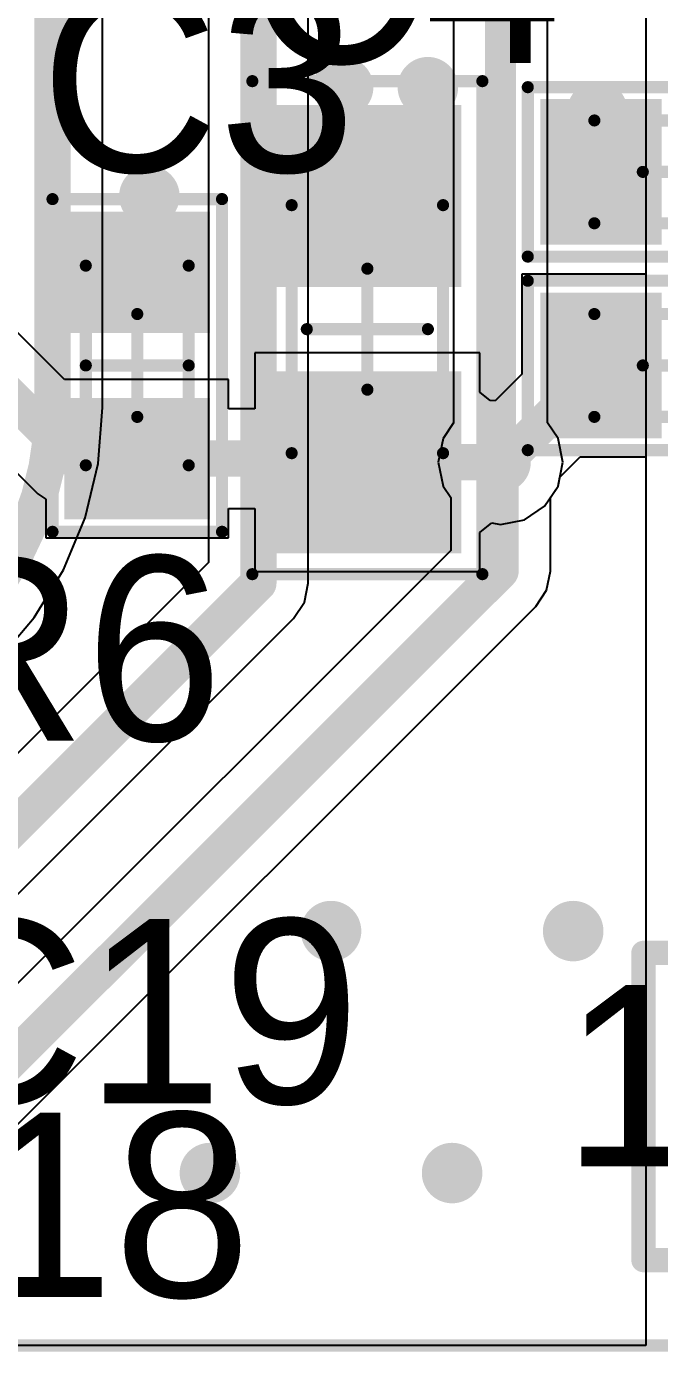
# Model space of a CAD drawing. Header units: millimetres. Extents: x 1 to 2.97, y 1.12 to 2.49.
# Drawn here: x 1.9876 to 2.1934, y 1.123 to 1.5542 of the extents above; entities that cross this region are included whole.
import ezdxf

# ---------------------------------------------------------------- set-up
doc = ezdxf.new("R2010")
doc.units = ezdxf.units.MM
doc.header["$MEASUREMENT"] = 0
for name, color, linetype in [('BottomLayer', 5, 'Continuous'), ('Mechanical13', 56, 'Continuous'), ('Mechanical15', 56, 'Continuous'), ('Mechanical29', 56, 'Continuous'), ('MultiLayer', 9, 'Continuous'), ('TopLayer', 1, 'Continuous'), ('TopOverlay', 2, 'Continuous'), ('TopPaste', 8, 'Continuous'), ('TopSolder', 216, 'Continuous'), ('ViaHoleLayer', 16, 'Continuous')]:
    doc.layers.add(name, color=color, linetype=linetype)

# ---------------------------------------------------------------- blocks, each defined once
blk = doc.blocks.new('CC0603_3')
at = {"layer": 'Mechanical13', "const_width": 0.00394}
for points in [[(-0.03248, -0.01673), (-0.03248, 0.01673)], [(0.03248, 0.01673), (-0.03248, 0.01673)], [(0.03248, -0.01673), (0.03248, 0.01673)], [(0.03248, -0.01673), (-0.03248, -0.01673)]]:
    blk.add_lwpolyline(points, dxfattribs=at)
at = {"layer": 'Mechanical13', "const_width": 0.00197}
for points in [[(-0.03346, 0.01673, 1), (-0.0315, 0.01673, 1)], [(-0.03346, 0.01673, 1), (-0.0315, 0.01673, 1)], [(0.0315, 0.01673, 1), (0.03346, 0.01673, 1)], [(0.0315, 0.01673, 1), (0.03346, 0.01673, 1)], [(-0.03346, -0.01673, 1), (-0.0315, -0.01673, 1)], [(-0.03346, -0.01673, 1), (-0.0315, -0.01673, 1)], [(0.0315, -0.01673, 1), (0.03346, -0.01673, 1)], [(0.0315, -0.01673, 1), (0.03346, -0.01673, 1)]]:
    blk.add_lwpolyline(points, format="xyb", close=True, dxfattribs=at)
at = {"layer": 'Mechanical15', "const_width": 0.00394}
for points in [[(0, -0.01673), (0, 0.01673)], [(0.01673, 0), (-0.01673, 0)]]:
    blk.add_lwpolyline(points, dxfattribs=at)
at = {"layer": 'Mechanical15', "const_width": 0.00197}
for points in [[(-0.00098, 0.01673, 1), (0.00098, 0.01673, 1)], [(-0.01772, 0, 1), (-0.01575, 0, 1)], [(0.01575, 0, 1), (0.01772, 0, 1)], [(-0.00098, -0.01673, 1), (0.00098, -0.01673, 1)]]:
    blk.add_lwpolyline(points, format="xyb", close=True, dxfattribs=at)
at = {"layer": 'TopLayer'}
for points in [[(-0.04606, -0.01969), (-0.01457, -0.01969), (-0.04606, 0.01969), (-0.01457, 0.01969)], [(0.01457, -0.01969), (0.04606, -0.01969), (0.01457, 0.01969), (0.04606, 0.01969)]]:
    blk.add_solid(points, dxfattribs=at)
at = {"layer": 'TopOverlay', "const_width": 0.00394}
for points in [[(-0.05413, -0.02756), (-0.05413, 0.02756)], [(0.05413, 0.02756), (-0.05413, 0.02756)], [(0.05413, -0.02756), (0.05413, 0.02756)], [(0.05413, -0.02756), (-0.05413, -0.02756)]]:
    blk.add_lwpolyline(points, dxfattribs=at)
at = {"layer": 'TopOverlay', "const_width": 0.00197}
for points in [[(-0.05512, 0.02756, 1), (-0.05315, 0.02756, 1)], [(-0.05512, 0.02756, 1), (-0.05315, 0.02756, 1)], [(0.05315, 0.02756, 1), (0.05512, 0.02756, 1)], [(0.05315, 0.02756, 1), (0.05512, 0.02756, 1)], [(-0.05512, -0.02756, 1), (-0.05315, -0.02756, 1)], [(-0.05512, -0.02756, 1), (-0.05315, -0.02756, 1)], [(0.05315, -0.02756, 1), (0.05512, -0.02756, 1)], [(0.05315, -0.02756, 1), (0.05512, -0.02756, 1)]]:
    blk.add_lwpolyline(points, format="xyb", close=True, dxfattribs=at)
at = {"layer": 'TopPaste'}
for points in [[(-0.04606, -0.01969), (-0.01457, -0.01969), (-0.04606, 0.01969), (-0.01457, 0.01969)], [(0.01457, -0.01969), (0.04606, -0.01969), (0.01457, 0.01969), (0.04606, 0.01969)]]:
    blk.add_solid(points, dxfattribs=at)
at = {"layer": 'TopSolder'}
for points in [[(-0.05006, -0.02369), (-0.01057, -0.02369), (-0.05006, 0.02369), (-0.01057, 0.02369)], [(0.01057, -0.02369), (0.05006, -0.02369), (0.01057, 0.02369), (0.05006, 0.02369)]]:
    blk.add_solid(points, dxfattribs=at)
blk = doc.blocks.new('CC0805_4')
at = {"layer": 'Mechanical13', "const_width": 0.00394}
for points in [[(-0.04035, -0.02461), (-0.04035, 0.02461)], [(0.04035, 0.02461), (-0.04035, 0.02461)], [(0.04035, -0.02461), (0.04035, 0.02461)], [(0.04035, -0.02461), (-0.04035, -0.02461)]]:
    blk.add_lwpolyline(points, dxfattribs=at)
at = {"layer": 'Mechanical13', "const_width": 0.00197}
for points in [[(-0.04134, 0.02461, 1), (-0.03937, 0.02461, 1)], [(-0.04134, 0.02461, 1), (-0.03937, 0.02461, 1)], [(0.03937, 0.02461, 1), (0.04134, 0.02461, 1)], [(0.03937, 0.02461, 1), (0.04134, 0.02461, 1)], [(-0.04134, -0.02461, 1), (-0.03937, -0.02461, 1)], [(-0.04134, -0.02461, 1), (-0.03937, -0.02461, 1)], [(0.03937, -0.02461, 1), (0.04134, -0.02461, 1)], [(0.03937, -0.02461, 1), (0.04134, -0.02461, 1)]]:
    blk.add_lwpolyline(points, format="xyb", close=True, dxfattribs=at)
at = {"layer": 'Mechanical15', "const_width": 0.00394}
for points in [[(0, -0.01969), (0, 0.01969)], [(0.01969, 0), (-0.01969, 0)]]:
    blk.add_lwpolyline(points, dxfattribs=at)
at = {"layer": 'Mechanical15', "const_width": 0.00197}
for points in [[(-0.00098, 0.01969, 1), (0.00098, 0.01969, 1)], [(-0.02067, 0, 1), (-0.0187, 0, 1)], [(0.0187, 0, 1), (0.02067, 0, 1)], [(-0.00098, -0.01969, 1), (0.00098, -0.01969, 1)]]:
    blk.add_lwpolyline(points, format="xyb", close=True, dxfattribs=at)
at = {"layer": 'TopLayer'}
for points in [[(-0.0689, -0.02657), (-0.01772, -0.02657), (-0.0689, 0.02657), (-0.01772, 0.02657)], [(0.01772, -0.02657), (0.0689, -0.02657), (0.01772, 0.02657), (0.0689, 0.02657)]]:
    blk.add_solid(points, dxfattribs=at)
at = {"layer": 'TopOverlay', "const_width": 0.00394}
for points in [[(0.07972, 0.0374), (-0.08071, 0.0374)], [(-0.08071, -0.0374), (-0.08071, 0.0374)], [(0.07972, -0.0374), (0.07972, 0.0374)], [(0.07972, -0.0374), (-0.08071, -0.0374)]]:
    blk.add_lwpolyline(points, dxfattribs=at)
at = {"layer": 'TopOverlay', "const_width": 0.00197}
for points in [[(-0.08169, 0.0374, 1), (-0.07972, 0.0374, 1)], [(-0.08169, 0.0374, 1), (-0.07972, 0.0374, 1)], [(0.07874, 0.0374, 1), (0.08071, 0.0374, 1)], [(0.07874, 0.0374, 1), (0.08071, 0.0374, 1)], [(-0.08169, -0.0374, 1), (-0.07972, -0.0374, 1)], [(-0.08169, -0.0374, 1), (-0.07972, -0.0374, 1)], [(0.07874, -0.0374, 1), (0.08071, -0.0374, 1)], [(0.07874, -0.0374, 1), (0.08071, -0.0374, 1)]]:
    blk.add_lwpolyline(points, format="xyb", close=True, dxfattribs=at)
at = {"layer": 'TopPaste'}
for points in [[(-0.0689, -0.02657), (-0.01772, -0.02657), (-0.0689, 0.02657), (-0.01772, 0.02657)], [(0.01772, -0.02657), (0.0689, -0.02657), (0.01772, 0.02657), (0.0689, 0.02657)]]:
    blk.add_solid(points, dxfattribs=at)
at = {"layer": 'TopSolder'}
for points in [[(-0.0729, -0.03057), (-0.01372, -0.03057), (-0.0729, 0.03057), (-0.01372, 0.03057)], [(0.01372, -0.03057), (0.0729, -0.03057), (0.01372, 0.03057), (0.0729, 0.03057)]]:
    blk.add_solid(points, dxfattribs=at)
blk = doc.blocks.new('CONN_HDR1X7_19')
at = {"layer": 'TopOverlay', "const_width": 0.00787}
for points in [[(-0.05, -0.05), (-0.05, 0.05)], [(-0.05, 0.05), (0.65, 0.05)], [(-0.05, -0.05), (0.65, -0.05)]]:
    blk.add_lwpolyline(points, dxfattribs=at)
at = {"layer": 'TopOverlay', "const_width": 0.00394}
for points in [[(-0.05197, 0.05, 1), (-0.04803, 0.05, 1)], [(-0.05197, 0.05, 1), (-0.04803, 0.05, 1)], [(-0.05197, -0.05, 1), (-0.04803, -0.05, 1)], [(-0.05197, -0.05, 1), (-0.04803, -0.05, 1)]]:
    blk.add_lwpolyline(points, format="xyb", close=True, dxfattribs=at)
at = {"layer": 'TopOverlay'}
blk.add_text('1', height=0.05906, dxfattribs=at).set_placement((-0.07618, -0.01952))
blk = doc.blocks.new('CC0603_21')
at = {"layer": 'Mechanical13', "const_width": 0.00394}
for points in [[(-0.03248, 0.01673), (-0.03248, -0.01673)], [(0.03248, 0.01673), (-0.03248, 0.01673)], [(0.03248, 0.01673), (0.03248, -0.01673)], [(0.03248, -0.01673), (-0.03248, -0.01673)]]:
    blk.add_lwpolyline(points, dxfattribs=at)
at = {"layer": 'Mechanical13', "const_width": 0.00197}
for points in [[(-0.03346, 0.01673, 1), (-0.0315, 0.01673, 1)], [(-0.03346, 0.01673, 1), (-0.0315, 0.01673, 1)], [(0.0315, 0.01673, 1), (0.03346, 0.01673, 1)], [(0.0315, 0.01673, 1), (0.03346, 0.01673, 1)], [(-0.03346, -0.01673, 1), (-0.0315, -0.01673, 1)], [(-0.03346, -0.01673, 1), (-0.0315, -0.01673, 1)], [(0.0315, -0.01673, 1), (0.03346, -0.01673, 1)], [(0.0315, -0.01673, 1), (0.03346, -0.01673, 1)]]:
    blk.add_lwpolyline(points, format="xyb", close=True, dxfattribs=at)
at = {"layer": 'Mechanical15', "const_width": 0.00394}
for points in [[(0, 0.01673), (0, -0.01673)], [(0.01673, 0), (-0.01673, 0)]]:
    blk.add_lwpolyline(points, dxfattribs=at)
at = {"layer": 'Mechanical15', "const_width": 0.00197}
for points in [[(-0.00098, 0.01673, 1), (0.00098, 0.01673, 1)], [(-0.01772, 0, 1), (-0.01575, 0, 1)], [(0.01575, 0, 1), (0.01772, 0, 1)], [(-0.00098, -0.01673, 1), (0.00098, -0.01673, 1)]]:
    blk.add_lwpolyline(points, format="xyb", close=True, dxfattribs=at)
at = {"layer": 'TopLayer'}
for points in [[(-0.04606, -0.01969), (-0.01457, -0.01969), (-0.04606, 0.01969), (-0.01457, 0.01969)], [(0.01457, -0.01969), (0.04606, -0.01969), (0.01457, 0.01969), (0.04606, 0.01969)]]:
    blk.add_solid(points, dxfattribs=at)
at = {"layer": 'TopOverlay', "const_width": 0.00394}
for points in [[(-0.05413, 0.02756), (-0.05413, -0.02756)], [(0.05413, 0.02756), (-0.05413, 0.02756)], [(0.05413, 0.02756), (0.05413, -0.02756)], [(0.05413, -0.02756), (-0.05413, -0.02756)]]:
    blk.add_lwpolyline(points, dxfattribs=at)
at = {"layer": 'TopOverlay', "const_width": 0.00197}
for points in [[(-0.05512, 0.02756, 1), (-0.05315, 0.02756, 1)], [(-0.05512, 0.02756, 1), (-0.05315, 0.02756, 1)], [(0.05315, 0.02756, 1), (0.05512, 0.02756, 1)], [(0.05315, 0.02756, 1), (0.05512, 0.02756, 1)], [(-0.05512, -0.02756, 1), (-0.05315, -0.02756, 1)], [(-0.05512, -0.02756, 1), (-0.05315, -0.02756, 1)], [(0.05315, -0.02756, 1), (0.05512, -0.02756, 1)], [(0.05315, -0.02756, 1), (0.05512, -0.02756, 1)]]:
    blk.add_lwpolyline(points, format="xyb", close=True, dxfattribs=at)
at = {"layer": 'TopPaste'}
for points in [[(-0.04606, -0.01969), (-0.01457, -0.01969), (-0.04606, 0.01969), (-0.01457, 0.01969)], [(0.01457, -0.01969), (0.04606, -0.01969), (0.01457, 0.01969), (0.04606, 0.01969)]]:
    blk.add_solid(points, dxfattribs=at)
at = {"layer": 'TopSolder'}
for points in [[(-0.05006, -0.02369), (-0.01057, -0.02369), (-0.05006, 0.02369), (-0.01057, 0.02369)], [(0.01057, -0.02369), (0.05006, -0.02369), (0.01057, 0.02369), (0.05006, 0.02369)]]:
    blk.add_solid(points, dxfattribs=at)
blk = doc.blocks.new('CC0603_22')
at = {"layer": 'Mechanical13', "const_width": 0.00394}
for points in [[(-0.03248, 0.01673), (-0.03248, -0.01673)], [(0.03248, 0.01673), (-0.03248, 0.01673)], [(0.03248, 0.01673), (0.03248, -0.01673)], [(0.03248, -0.01673), (-0.03248, -0.01673)]]:
    blk.add_lwpolyline(points, dxfattribs=at)
at = {"layer": 'Mechanical13', "const_width": 0.00197}
for points in [[(-0.03346, 0.01673, 1), (-0.0315, 0.01673, 1)], [(-0.03346, 0.01673, 1), (-0.0315, 0.01673, 1)], [(0.0315, 0.01673, 1), (0.03346, 0.01673, 1)], [(0.0315, 0.01673, 1), (0.03346, 0.01673, 1)], [(-0.03346, -0.01673, 1), (-0.0315, -0.01673, 1)], [(-0.03346, -0.01673, 1), (-0.0315, -0.01673, 1)], [(0.0315, -0.01673, 1), (0.03346, -0.01673, 1)], [(0.0315, -0.01673, 1), (0.03346, -0.01673, 1)]]:
    blk.add_lwpolyline(points, format="xyb", close=True, dxfattribs=at)
at = {"layer": 'Mechanical15', "const_width": 0.00394}
for points in [[(0, 0.01673), (0, -0.01673)], [(0.01673, 0), (-0.01673, 0)]]:
    blk.add_lwpolyline(points, dxfattribs=at)
at = {"layer": 'Mechanical15', "const_width": 0.00197}
for points in [[(-0.00098, 0.01673, 1), (0.00098, 0.01673, 1)], [(-0.01772, 0, 1), (-0.01575, 0, 1)], [(0.01575, 0, 1), (0.01772, 0, 1)], [(-0.00098, -0.01673, 1), (0.00098, -0.01673, 1)]]:
    blk.add_lwpolyline(points, format="xyb", close=True, dxfattribs=at)
at = {"layer": 'TopLayer'}
for points in [[(-0.04606, -0.01969), (-0.01457, -0.01969), (-0.04606, 0.01969), (-0.01457, 0.01969)], [(0.01457, -0.01969), (0.04606, -0.01969), (0.01457, 0.01969), (0.04606, 0.01969)]]:
    blk.add_solid(points, dxfattribs=at)
at = {"layer": 'TopOverlay', "const_width": 0.00394}
for points in [[(-0.05413, 0.02756), (-0.05413, -0.02756)], [(0.05413, 0.02756), (-0.05413, 0.02756)], [(0.05413, 0.02756), (0.05413, -0.02756)], [(0.05413, -0.02756), (-0.05413, -0.02756)]]:
    blk.add_lwpolyline(points, dxfattribs=at)
at = {"layer": 'TopOverlay', "const_width": 0.00197}
for points in [[(-0.05512, 0.02756, 1), (-0.05315, 0.02756, 1)], [(-0.05512, 0.02756, 1), (-0.05315, 0.02756, 1)], [(0.05315, 0.02756, 1), (0.05512, 0.02756, 1)], [(0.05315, 0.02756, 1), (0.05512, 0.02756, 1)], [(-0.05512, -0.02756, 1), (-0.05315, -0.02756, 1)], [(-0.05512, -0.02756, 1), (-0.05315, -0.02756, 1)], [(0.05315, -0.02756, 1), (0.05512, -0.02756, 1)], [(0.05315, -0.02756, 1), (0.05512, -0.02756, 1)]]:
    blk.add_lwpolyline(points, format="xyb", close=True, dxfattribs=at)
at = {"layer": 'TopPaste'}
for points in [[(-0.04606, -0.01969), (-0.01457, -0.01969), (-0.04606, 0.01969), (-0.01457, 0.01969)], [(0.01457, -0.01969), (0.04606, -0.01969), (0.01457, 0.01969), (0.04606, 0.01969)]]:
    blk.add_solid(points, dxfattribs=at)
at = {"layer": 'TopSolder'}
for points in [[(-0.05006, -0.02369), (-0.01057, -0.02369), (-0.05006, 0.02369), (-0.01057, 0.02369)], [(0.01057, -0.02369), (0.05006, -0.02369), (0.01057, 0.02369), (0.05006, 0.02369)]]:
    blk.add_solid(points, dxfattribs=at)

msp = doc.modelspace()

# ---------------------------------------------------------------- linework, layer by layer
at = {"layer": 'BottomLayer'}
for p, q in [((2.15703, 1.42523), (2.15703, 1.79823)), ((2.12644, 1.79189), (2.12644, 1.42523)), ((2.01228, 1.4302), (2.01228, 1.71949)), ((2.04677, 1.64111), (2.04677, 1.37975)), ((2.07921, 1.37303), (2.07921, 1.64111)), ((2.18898, 1.58169), (2.18898, 1.125)), ((2.0109, 1.41201), (2.01233, 1.4302)), ((2.01233, 1.4302), (2.01228, 1.4302)), ((2.12644, 1.42523), (2.12304, 1.42014)), ((2.16042, 1.42014), (2.15703, 1.42523)), ((2.12304, 1.42014), (2.1215, 1.4124)), ((2.16196, 1.4124), (2.16042, 1.42014)), ((2.00664, 1.39427), (2.0109, 1.41201)), ((2.1215, 1.4124), (2.12304, 1.40466)), ((2.16042, 1.40466), (2.16196, 1.4124)), ((2.12304, 1.40466), (2.12552, 1.40096)), ((2.15795, 1.40096), (2.16042, 1.40466)), ((2.12552, 1.40096), (2.12552, 1.38369)), ((2.15795, 1.37697), (2.15795, 1.40096)), ((1.99965, 1.37742), (2.00664, 1.39427)), ((2.04677, 1.37975), (1.91061, 1.24358)), ((2.12552, 1.38369), (1.91454, 1.17271)), ((1.99012, 1.36186), (1.99965, 1.37742)), ((2.15671, 1.37076), (2.15795, 1.37697)), ((2.07797, 1.36683), (2.07921, 1.37303)), ((2.07446, 1.36156), (2.07797, 1.36683)), ((2.1532, 1.3655), (2.15671, 1.37076)), ((1.93273, 1.14503), (2.1532, 1.3655)), ((1.92879, 1.21589), (2.07446, 1.36156)), ((1.97827, 1.34799), (1.99012, 1.36186)), ((2.18898, 1.125), (1.43307, 1.125))]:
    msp.add_line(p, q, dxfattribs=at)
for points, const_width in [([(2.14173, 1.4124), (2.14173, 1.79823)], 0.01), ([(2.06299, 1.37303), (2.06299, 1.72343)], 0.01181), ([(1.99606, 1.4302), (1.99606, 1.71949)], 0.01181), ([(2.14173, 1.37697), (2.14173, 1.4124)], 0.01181), ([(1.92126, 1.1565), (2.14173, 1.37697)], 0.01181), ([(1.91732, 1.22736), (2.06299, 1.37303)], 0.01181)]:
    msp.add_lwpolyline(points, dxfattribs=dict(at, const_width=const_width))
for points, const_width in [([(2.08563, 1.53445, 1), (2.09547, 1.53445, 1)], 0.00984), ([(2.11319, 1.53445, 1), (2.12303, 1.53445, 1)], 0.00984), ([(2.16831, 1.52657, 1), (2.17815, 1.52657, 1)], 0.00984), ([(2.02264, 1.49902, 1), (2.03248, 1.49902, 1)], 0.00984), ([(1.99311, 1.4302, 1), (1.99902, 1.4302, 1)], 0.00591), ([(1.99311, 1.4302, 1), (1.99902, 1.4302, 1)], 0.00591), ([(2.13681, 1.4124, 1), (2.14665, 1.4124, 1)], 0.00984), ([(2.13878, 1.4124, 1), (2.14468, 1.4124, 1)], 0.00591), ([(2.13923, 1.4124, 1), (2.14423, 1.4124, 1)], 0.005), ([(2.13878, 1.37697, 1), (2.14468, 1.37697, 1)], 0.00591), ([(2.13878, 1.37697, 1), (2.14468, 1.37697, 1)], 0.00591), ([(2.06004, 1.37303, 1), (2.06594, 1.37303, 1)], 0.00591), ([(2.06004, 1.37303, 1), (2.06594, 1.37303, 1)], 0.00591), ([(2.08169, 1.25984, 1), (2.09154, 1.25984, 1)], 0.00984), ([(2.16043, 1.25984, 1), (2.17028, 1.25984, 1)], 0.00984), ([(2.04232, 1.1811, 1), (2.05217, 1.1811, 1)], 0.00984), ([(2.12106, 1.1811, 1), (2.13091, 1.1811, 1)], 0.00984)]:
    msp.add_lwpolyline(points, format="xyb", close=True, dxfattribs=dict(at, const_width=const_width))
at = {"layer": 'BottomLayer', "const_width": 0.01181}
msp.add_lwpolyline([(1.99606, 1.4302, -0.198912), (1.96677, 1.35949)], format="xyb", dxfattribs=at)
at = {"layer": 'Mechanical29', "const_width": 0.00394}
msp.add_lwpolyline([(1, 1.125), (2.9685, 1.125)], dxfattribs=at)
at = {"layer": 'MultiLayer', "const_width": 0.00984}
for points in [[(2.08563, 1.53445, 1), (2.09547, 1.53445, 1)], [(2.11319, 1.53445, 1), (2.12303, 1.53445, 1)], [(2.16831, 1.52657, 1), (2.17815, 1.52657, 1)], [(2.02264, 1.49902, 1), (2.03248, 1.49902, 1)], [(2.13681, 1.4124, 1), (2.14665, 1.4124, 1)], [(2.08169, 1.25984, 1), (2.09154, 1.25984, 1)], [(2.16043, 1.25984, 1), (2.17028, 1.25984, 1)], [(2.04232, 1.1811, 1), (2.05217, 1.1811, 1)], [(2.12106, 1.1811, 1), (2.13091, 1.1811, 1)]]:
    msp.add_lwpolyline(points, format="xyb", close=True, dxfattribs=at)
at = {"layer": 'TopLayer'}
for p, q in [((2.18898, 1.58402), (2.18898, 1.47358)), ((2.18898, 1.47358), (2.14866, 1.47358)), ((2.14866, 1.47358), (2.14866, 1.44108)), ((1.99994, 1.43933), (1.97308, 1.46619)), ((2.135, 1.44799), (2.06185, 1.44799)), ((2.06185, 1.44799), (2.06185, 1.4298)), ((2.135, 1.43523), (2.135, 1.44799)), ((2.14866, 1.44108), (2.14, 1.43242)), ((1.9549, 1.43851), (1.99129, 1.40212)), ((2.05331, 1.43933), (1.99994, 1.43933)), ((2.05331, 1.4298), (2.05331, 1.43933)), ((2.13833, 1.4325), (2.135, 1.43523)), ((2.14, 1.43242), (2.13833, 1.4325)), ((2.06185, 1.4298), (2.05331, 1.4298)), ((2.161, 1.40755), (2.16766, 1.41421)), ((2.16766, 1.41421), (2.18898, 1.41421)), ((2.18898, 1.41421), (2.18898, 1.125)), ((2.16042, 1.40466), (2.161, 1.40755)), ((1.99129, 1.40212), (1.99394, 1.40035)), ((2.15604, 1.3981), (2.16042, 1.40466)), ((1.99394, 1.40035), (1.99394, 1.38783)), ((2.05331, 1.38783), (2.05331, 1.39737)), ((2.05331, 1.39737), (2.06185, 1.39737)), ((2.06185, 1.39737), (2.06185, 1.37681)), ((2.14947, 1.39371), (2.15604, 1.3981)), ((2.135, 1.38957), (2.13887, 1.39274)), ((2.13887, 1.39274), (2.14173, 1.39217)), ((2.14173, 1.39217), (2.14947, 1.39371)), ((2.135, 1.37681), (2.135, 1.38957)), ((1.99394, 1.38783), (2.05331, 1.38783)), ((2.06185, 1.37681), (2.135, 1.37681)), ((2.18898, 1.125), (1.43307, 1.125))]:
    msp.add_line(p, q, dxfattribs=at)
for points, const_width in [([(2.08563, 1.53445, 1), (2.09547, 1.53445, 1)], 0.00984), ([(2.11319, 1.53445, 1), (2.12303, 1.53445, 1)], 0.00984), ([(2.16831, 1.52657, 1), (2.17815, 1.52657, 1)], 0.00984), ([(2.02264, 1.49902, 1), (2.03248, 1.49902, 1)], 0.00984), ([(2.17146, 1.4439, 1), (2.17736, 1.4439, 1)], 0.00591), ([(1.9998, 1.41358, 1), (2.00571, 1.41358, 1)], 0.00591), ([(1.9998, 1.41358, 1), (2.00571, 1.41358, 1)], 0.00591), ([(2.02067, 1.41358, 1), (2.02657, 1.41358, 1)], 0.00591), ([(2.02067, 1.41358, 1), (2.02657, 1.41358, 1)], 0.00591), ([(2.09429, 1.41358, 1), (2.1002, 1.41358, 1)], 0.00591), ([(2.13681, 1.4124, 1), (2.14665, 1.4124, 1)], 0.00984), ([(2.09547, 1.4124, 1), (2.10138, 1.4124, 1)], 0.00591), ([(2.13996, 1.4124, 1), (2.14587, 1.4124, 1)], 0.00591), ([(2.13996, 1.4124, 1), (2.14587, 1.4124, 1)], 0.00591), ([(2.08169, 1.25984, 1), (2.09154, 1.25984, 1)], 0.00984), ([(2.16043, 1.25984, 1), (2.17028, 1.25984, 1)], 0.00984), ([(2.04232, 1.1811, 1), (2.05217, 1.1811, 1)], 0.00984), ([(2.12106, 1.1811, 1), (2.13091, 1.1811, 1)], 0.00984)]:
    msp.add_lwpolyline(points, format="xyb", close=True, dxfattribs=dict(at, const_width=const_width))
at = {"layer": 'TopLayer', "const_width": 0.01181}
for points in [[(1.96161, 1.45472), (2.00276, 1.41358)], [(2.14291, 1.4124), (2.17441, 1.4439)], [(2.00276, 1.41358), (2.02362, 1.41358)], [(2.02362, 1.41358), (2.09724, 1.41358)], [(2.09843, 1.4124), (2.14291, 1.4124)]]:
    msp.add_lwpolyline(points, dxfattribs=at)
at = {"layer": 'ViaHoleLayer', "const_width": 0.00591}
for points in [[(2.0876, 1.53445, 1), (2.0935, 1.53445, 1)], [(2.11516, 1.53445, 1), (2.12106, 1.53445, 1)], [(2.17028, 1.52657, 1), (2.17618, 1.52657, 1)], [(2.02461, 1.49902, 1), (2.03051, 1.49902, 1)], [(2.13878, 1.4124, 1), (2.14468, 1.4124, 1)], [(2.08366, 1.25984, 1), (2.08957, 1.25984, 1)], [(2.1624, 1.25984, 1), (2.16831, 1.25984, 1)], [(2.04429, 1.1811, 1), (2.0502, 1.1811, 1)], [(2.12303, 1.1811, 1), (2.12894, 1.1811, 1)]]:
    msp.add_lwpolyline(points, format="xyb", close=True, dxfattribs=at)

# ---------------------------------------------------------------- block references
for name, p, rotation in [('CC0805_4', (2.09843, 1.45571), 270), ('CC0603_22', (2.20472, 1.50689), 180), ('CC0603_3', (2.02362, 1.4439), 270), ('CC0603_21', (2.20472, 1.4439), 180), ('CONN_HDR1X7_19', (2.23819, 1.20276), 360)]:
    msp.add_blockref(name, p, dxfattribs=dict(rotation=rotation))

# ---------------------------------------------------------------- texts
at = {"layer": 'TopOverlay'}
for s, p in [('C4', (2.05906, 1.54232)), ('C3', (1.99213, 1.50689)), ('R6', (1.94882, 1.32185)), ('C19', (1.94882, 1.20374)), ('C18', (1.91339, 1.14075))]:
    msp.add_text(s, height=0.06, dxfattribs=at).set_placement(p)

doc.saveas('drawing.dxf')
